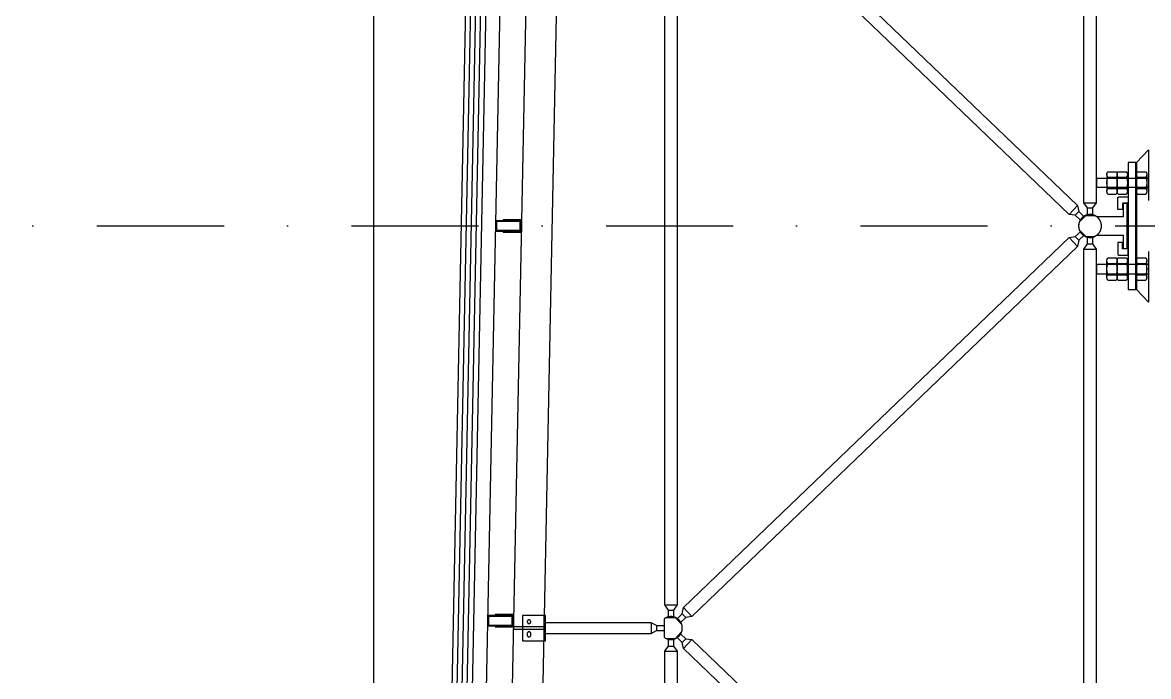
# Model space of a CAD drawing. Header units: centimetres. Extents: x 26569 to 160723, y -3143 to 14565.
# Drawn here: x 45712.4 to 45934, y 2224.2 to 2353 of the extents above; entities that cross this region are included whole.
import ezdxf

# ---------------------------------------------------------------- set-up
doc = ezdxf.new("R2010")
doc.units = ezdxf.units.CM
doc.header["$LTSCALE"] = 100
doc.linetypes.add('DASHDOT2', pattern=[0.5, 0.25, -0.125, 0, -0.125])
doc.linetypes.add('HIDDEN', pattern=[9.525, 6.35, -3.175])
for name, color, linetype in [('A-ANNO-GRID', 155, 'DASHDOT2'), ('A-ELEV-01', 255, 'Continuous'), ('A-ELEV-02', 253, 'Continuous'), ('A-WALL-INSL', 249, 'Continuous'), ('A-WALL-SNWPNL', 200, 'Continuous'), ('S-STEL', 3, 'Continuous')]:
    doc.layers.add(name, color=color, linetype=linetype)
doc.linetypes.add('BATTING', pattern='A,0.00254,-2.54,[134,ltypeshp.shx,S=2.54,R=0,X=-2.54,Y=0],-5.08,[134,ltypeshp.shx,S=2.54,R=180,X=2.54,Y=0],-2.54', length=10.16254)

# ---------------------------------------------------------------- blocks, each defined once
blk = doc.blocks.new('A$Ce815a60b')
at = {"color": 0, "linetype": 'ByBlock', "lineweight": -2}
for points in [[(86, 123), (85.1, 124.3), (84.2, 125.6), (83.4, 126.9), (82.6, 128.3), (81.9, 129.7), (81.2, 131.1), (80.5, 132.5), (80, 134), (79.4, 135.4), (78.9, 136.9), (78.5, 138.4), (78.1, 140), (77.8, 141.5), (77.5, 143), (77.3, 144.6), (77.2, 146.2), (77.1, 147.7), (77, 149.3), (77, 150.9), (77.1, 152.4), (77.2, 154), (77.3, 155.6), (77.6, 157.1), (77.8, 158.6), (78.2, 160.2), (78.5, 161.7), (79, 163.2), (79.5, 164.7), (80, 166.2), (80.6, 167.6), (81.2, 169.1), (81.9, 170.5), (82.7, 171.9), (83.5, 173.2), (84.3, 174.5), (85.2, 175.8), (86.1, 177.1), (87.1, 178.4), (88.1, 179.6), (89.1, 180.7), (90.2, 181.8), (91.3, 182.9), (92.5, 184), (93.7, 185), (94.9, 186), (96.2, 186.9), (97.5, 187.8), (98.8, 188.6), (100.2, 189.4), (101.6, 190.1), (103, 190.8), (104.4, 191.4), (105.9, 192), (107.4, 192.6), (108.9, 193), (110.4, 193.5), (111.9, 193.8), (113.4, 194.2), (115, 194.4), (116.5, 194.7), (118.1, 194.8), (119.6, 194.9), (121.2, 195), (122.8, 195), (124.4, 194.9), (125.9, 194.8), (127.5, 194.7), (129, 194.4), (130.6, 194.2), (132.1, 193.8), (133.6, 193.5), (135.1, 193), (136.6, 192.6), (138.1, 192), (139.6, 191.4), (141, 190.8), (142.4, 190.1), (143.8, 189.4), (145.2, 188.6), (146.5, 187.8), (147.8, 186.9), (149.1, 186), (150.3, 185), (151.5, 184), (152.7, 182.9), (153.8, 181.8), (154.9, 180.7), (155.9, 179.6), (156.9, 178.4), (157.9, 177.1), (158.8, 175.8), (159.7, 174.5), (160.5, 173.2), (161.3, 171.9), (162.1, 170.5), (162.8, 169.1), (163.4, 167.6), (164, 166.2), (164.5, 164.7), (165, 163.2), (165.5, 161.7), (165.8, 160.2), (166.2, 158.6), (166.4, 157.1), (166.7, 155.6), (166.8, 154), (166.9, 152.4), (167, 150.9), (167, 149.3), (166.9, 147.7), (166.8, 146.2), (166.7, 144.6), (166.5, 143), (166.2, 141.5), (165.9, 140), (165.5, 138.4), (165.1, 136.9), (164.6, 135.4), (164, 134), (163.5, 132.5), (162.8, 131.1), (162.1, 129.7), (161.4, 128.3), (160.6, 126.9), (159.8, 125.6), (158.9, 124.3), (158, 123)], [(86, 20), (86, 123)], [(158, 123), (158, 20)], [(10, 0), (7, 3)], [(33, 4), (33, 20)], [(33, 20), (86, 20)], [(211, 4), (33, 4)], [(209, 2), (35, 2)], [(35, 0), (35, 2)], [(35, 0), (209, 0)], [(35.5, 2), (35.5, 4)], [(158, 20), (211, 20)], [(208.5, 2), (208.5, 4)], [(209, 0), (209, 2)], [(211, 20), (211, 4)], [(234, 0), (237, 3)]]:
    blk.add_lwpolyline(points, dxfattribs=at)
for points in [[(57, 40), (10, 40), (7, 37), (7, 3), (10, 0), (32, 0), (32, 22), (57, 22)], [(187, 40), (234, 40), (237, 37), (237, 3), (234, 0), (212, 0), (212, 22), (187, 22)]]:
    blk.add_lwpolyline(points, close=True, dxfattribs=at)
blk = doc.blocks.new('A$Ce0699bfc')
at = {"color": 0, "linetype": 'ByBlock', "lineweight": -2}
for points in [[(348, 1036.2), (312, 1036.2)], [(312, 1036.2), (312, 831.2)], [(312, 1036.2), (348, 1036.2)], [(348, 831.2), (348, 1036.2)], [(652, 831.2), (652, 1036.2)], [(652, 1036.2), (688, 1036.2)], [(688, 1036.2), (652, 1036.2)], [(688, 1036.2), (688, 831.2)]]:
    blk.add_lwpolyline(points, dxfattribs=at)
at = {"color": 0, "linetype": 'Continuous', "lineweight": -2}
for points in [[(308.1, 991.1), (307.7, 991.4), (307.2, 991.8), (306.7, 992.1), (306.2, 992.4), (305.6, 992.7), (305.1, 993), (304.6, 993.3), (304, 993.5), (303.5, 993.7), (302.9, 993.9), (302.3, 994.1), (301.8, 994.3), (301.2, 994.4), (300.6, 994.5), (300, 994.6), (299.4, 994.7), (298.8, 994.8), (298.2, 994.8), (297.6, 994.9), (297, 994.9), (296.4, 994.8), (295.8, 994.8), (295.2, 994.7), (294.6, 994.6), (294, 994.5), (293.4, 994.4), (292.9, 994.3), (292.3, 994.1), (291.7, 993.9), (291.2, 993.7), (290.6, 993.5), (290, 993.3), (289.5, 993), (289, 992.7), (288.5, 992.4), (287.9, 992.1), (287.4, 991.8), (287, 991.4), (286.5, 991.1)], [(286.5, 991.1), (286.5, 958.3)], [(297.3, 994.9), (363.3, 994.9)], [(352.3, 990.9), (350.3, 991.6), (348.2, 992.3), (346.2, 992.8), (344.1, 993.3), (342, 993.8), (339.8, 994.1), (337.7, 994.4), (335.6, 994.6), (333.4, 994.8), (331.3, 994.8), (329.1, 994.8), (327, 994.8), (324.9, 994.6), (322.7, 994.4), (320.6, 994.1), (318.5, 993.8), (316.4, 993.3), (314.3, 992.8), (312.2, 992.3), (310.2, 991.6), (308.1, 990.9)], [(308.1, 990.8), (308.1, 958.5)], [(374.4, 991), (373.9, 991.4), (373.4, 991.7), (372.9, 992.1), (372.4, 992.4), (371.8, 992.7), (371.3, 993), (370.7, 993.2), (370.2, 993.5), (369.6, 993.7), (369, 993.9), (368.5, 994.1), (367.9, 994.3), (367.3, 994.4), (366.7, 994.5), (366.1, 994.6), (365.5, 994.7), (364.9, 994.8), (364.3, 994.8), (363.6, 994.9), (363, 994.9), (362.4, 994.8), (361.8, 994.8), (361.2, 994.7), (360.6, 994.6), (360, 994.5), (359.4, 994.4), (358.8, 994.3), (358.2, 994.1), (357.6, 993.9), (357.1, 993.7), (356.5, 993.5), (355.9, 993.2), (355.4, 993), (354.8, 992.7), (354.3, 992.4), (353.8, 992.1), (353.3, 991.7), (352.8, 991.4), (352.3, 991)], [(352.3, 990.9), (352.3, 958.5)], [(374.4, 991), (374.4, 958.4)], [(647.7, 991), (647.2, 991.4), (646.7, 991.7), (646.2, 992.1), (645.7, 992.4), (645.2, 992.7), (644.6, 993), (644.1, 993.2), (643.5, 993.5), (642.9, 993.7), (642.4, 993.9), (641.8, 994.1), (641.2, 994.3), (640.6, 994.4), (640, 994.5), (639.4, 994.6), (638.8, 994.7), (638.2, 994.8), (637.6, 994.8), (637, 994.9), (636.4, 994.9), (635.7, 994.8), (635.1, 994.8), (634.5, 994.7), (633.9, 994.6), (633.3, 994.5), (632.7, 994.4), (632.1, 994.3), (631.5, 994.1), (631, 993.9), (630.4, 993.7), (629.8, 993.5), (629.3, 993.2), (628.7, 993), (628.2, 992.7), (627.6, 992.4), (627.1, 992.1), (626.6, 991.7), (626.1, 991.4), (625.6, 991)], [(625.6, 991), (625.6, 958.4)], [(702.7, 994.9), (636.7, 994.9)], [(691.9, 990.9), (689.8, 991.6), (687.8, 992.3), (685.7, 992.8), (683.6, 993.3), (681.5, 993.8), (679.4, 994.1), (677.3, 994.4), (675.1, 994.6), (673, 994.8), (670.9, 994.8), (668.7, 994.8), (666.6, 994.8), (664.4, 994.6), (662.3, 994.4), (660.2, 994.1), (658, 993.8), (655.9, 993.3), (653.8, 992.8), (651.8, 992.3), (649.7, 991.6), (647.7, 990.9)], [(647.7, 990.9), (647.7, 958.5)], [(713.5, 991.1), (713, 991.4), (712.6, 991.8), (712.1, 992.1), (711.5, 992.4), (711, 992.7), (710.5, 993), (710, 993.3), (709.4, 993.5), (708.8, 993.7), (708.3, 993.9), (707.7, 994.1), (707.1, 994.3), (706.6, 994.4), (706, 994.5), (705.4, 994.6), (704.8, 994.7), (704.2, 994.8), (703.6, 994.8), (703, 994.9), (702.4, 994.9), (701.8, 994.8), (701.2, 994.8), (700.6, 994.7), (700, 994.6), (699.4, 994.5), (698.8, 994.4), (698.2, 994.3), (697.7, 994.1), (697.1, 993.9), (696.5, 993.7), (696, 993.5), (695.4, 993.3), (694.9, 993), (694.4, 992.7), (693.8, 992.4), (693.3, 992.1), (692.8, 991.8), (692.3, 991.4), (691.9, 991.1)], [(691.9, 990.8), (691.9, 958.5)], [(713.5, 991.1), (713.5, 958.3)], [(286.5, 958.3), (287, 958), (287.4, 957.6), (287.9, 957.3), (288.5, 957), (289, 956.7), (289.5, 956.4), (290, 956.1), (290.6, 955.9), (291.2, 955.7), (291.7, 955.5), (292.3, 955.3), (292.9, 955.1), (293.4, 955), (294, 954.8), (294.6, 954.7), (295.2, 954.7), (295.8, 954.6), (296.4, 954.6), (297, 954.5), (297.6, 954.5), (298.2, 954.6), (298.8, 954.6), (299.4, 954.7), (300, 954.7), (300.6, 954.8), (301.2, 955), (301.8, 955.1), (302.3, 955.3), (302.9, 955.5), (303.5, 955.7), (304, 955.9), (304.6, 956.1), (305.1, 956.4), (305.6, 956.7), (306.2, 957), (306.7, 957.3), (307.2, 957.6), (307.7, 958), (308.1, 958.3)], [(308.1, 950.8), (307.7, 951.1), (307.2, 951.5), (306.7, 951.8), (306.2, 952.1), (305.6, 952.4), (305.1, 952.7), (304.6, 952.9), (304, 953.2), (303.5, 953.4), (302.9, 953.6), (302.3, 953.8), (301.8, 954), (301.2, 954.1), (300.6, 954.2), (300, 954.3), (299.4, 954.4), (298.8, 954.5), (298.2, 954.5), (297.6, 954.5), (297, 954.5), (296.4, 954.5), (295.8, 954.5), (295.2, 954.4), (294.6, 954.3), (294, 954.2), (293.4, 954.1), (292.9, 954), (292.3, 953.8), (291.7, 953.6), (291.2, 953.4), (290.6, 953.2), (290, 952.9), (289.5, 952.7), (289, 952.4), (288.5, 952.1), (287.9, 951.8), (287.4, 951.5), (287, 951.1), (286.5, 950.8)], [(286.5, 950.7), (286.5, 918)], [(297.3, 954.5), (363.3, 954.5)], [(297.3, 954.5), (352.3, 954.5)], [(308.1, 958.5), (310.2, 957.8), (312.2, 957.1), (314.3, 956.6), (316.4, 956.1), (318.5, 955.6), (320.6, 955.3), (322.7, 955), (324.9, 954.8), (327, 954.6), (329.1, 954.5), (331.3, 954.5), (333.4, 954.6), (335.6, 954.8), (337.7, 955), (339.8, 955.3), (342, 955.6), (344.1, 956.1), (346.2, 956.6), (348.2, 957.1), (350.3, 957.8), (352.3, 958.5)], [(352.3, 950.6), (350.3, 951.3), (348.2, 951.9), (346.2, 952.5), (344.1, 953), (342, 953.4), (339.8, 953.8), (337.7, 954.1), (335.6, 954.3), (333.4, 954.5), (331.3, 954.5), (329.1, 954.5), (327, 954.5), (324.9, 954.3), (322.7, 954.1), (320.6, 953.8), (318.5, 953.4), (316.4, 953), (314.3, 952.5), (312.2, 951.9), (310.2, 951.3), (308.1, 950.6)], [(308.1, 950.4), (308.1, 918.2)], [(352.3, 958.4), (352.8, 958), (353.3, 957.7), (353.8, 957.3), (354.3, 957), (354.8, 956.7), (355.4, 956.4), (355.9, 956.1), (356.5, 955.9), (357.1, 955.7), (357.6, 955.5), (358.2, 955.3), (358.8, 955.1), (359.4, 955), (360, 954.9), (360.6, 954.7), (361.2, 954.7), (361.8, 954.6), (362.4, 954.6), (363, 954.5), (363.6, 954.5), (364.3, 954.6), (364.9, 954.6), (365.5, 954.7), (366.1, 954.7), (366.7, 954.9), (367.3, 955), (367.9, 955.1), (368.5, 955.3), (369, 955.5), (369.6, 955.7), (370.2, 955.9), (370.7, 956.1), (371.3, 956.4), (371.8, 956.7), (372.4, 957), (372.9, 957.3), (373.4, 957.7), (373.9, 958), (374.4, 958.4)], [(374.4, 950.7), (373.9, 951.1), (373.4, 951.4), (372.9, 951.8), (372.4, 952.1), (371.8, 952.4), (371.3, 952.7), (370.7, 952.9), (370.2, 953.2), (369.6, 953.4), (369, 953.6), (368.5, 953.8), (367.9, 953.9), (367.3, 954.1), (366.7, 954.2), (366.1, 954.3), (365.5, 954.4), (364.9, 954.5), (364.3, 954.5), (363.6, 954.5), (363, 954.5), (362.4, 954.5), (361.8, 954.5), (361.2, 954.4), (360.6, 954.3), (360, 954.2), (359.4, 954.1), (358.8, 953.9), (358.2, 953.8), (357.6, 953.6), (357.1, 953.4), (356.5, 953.2), (355.9, 952.9), (355.4, 952.7), (354.8, 952.4), (354.3, 952.1), (353.8, 951.8), (353.3, 951.4), (352.8, 951.1), (352.3, 950.7)], [(352.3, 954.5), (363.3, 954.5)], [(352.3, 950.6), (352.3, 918.2)], [(374.4, 950.7), (374.4, 918.1)], [(625.6, 958.4), (626.1, 958), (626.6, 957.7), (627.1, 957.3), (627.6, 957), (628.2, 956.7), (628.7, 956.4), (629.3, 956.1), (629.8, 955.9), (630.4, 955.7), (631, 955.5), (631.5, 955.3), (632.1, 955.1), (632.7, 955), (633.3, 954.9), (633.9, 954.7), (634.5, 954.7), (635.1, 954.6), (635.7, 954.6), (636.4, 954.5), (637, 954.5), (637.6, 954.6), (638.2, 954.6), (638.8, 954.7), (639.4, 954.7), (640, 954.9), (640.6, 955), (641.2, 955.1), (641.8, 955.3), (642.4, 955.5), (642.9, 955.7), (643.5, 955.9), (644.1, 956.1), (644.6, 956.4), (645.2, 956.7), (645.7, 957), (646.2, 957.3), (646.7, 957.7), (647.2, 958), (647.7, 958.4)], [(647.7, 950.7), (647.2, 951.1), (646.7, 951.4), (646.2, 951.8), (645.7, 952.1), (645.2, 952.4), (644.6, 952.7), (644.1, 952.9), (643.5, 953.2), (642.9, 953.4), (642.4, 953.6), (641.8, 953.8), (641.2, 953.9), (640.6, 954.1), (640, 954.2), (639.4, 954.3), (638.8, 954.4), (638.2, 954.5), (637.6, 954.5), (637, 954.5), (636.4, 954.5), (635.7, 954.5), (635.1, 954.5), (634.5, 954.4), (633.9, 954.3), (633.3, 954.2), (632.7, 954.1), (632.1, 953.9), (631.5, 953.8), (631, 953.6), (630.4, 953.4), (629.8, 953.2), (629.3, 952.9), (628.7, 952.7), (628.2, 952.4), (627.6, 952.1), (627.1, 951.8), (626.6, 951.4), (626.1, 951.1), (625.6, 950.7)], [(625.6, 950.7), (625.6, 918.1)], [(702.7, 954.5), (636.7, 954.5)], [(647.7, 954.5), (636.7, 954.5)], [(647.7, 958.5), (649.7, 957.8), (651.8, 957.1), (653.8, 956.6), (655.9, 956.1), (658, 955.6), (660.2, 955.3), (662.3, 955), (664.4, 954.8), (666.6, 954.6), (668.7, 954.5), (670.9, 954.5), (673, 954.6), (675.1, 954.8), (677.3, 955), (679.4, 955.3), (681.5, 955.6), (683.6, 956.1), (685.7, 956.6), (687.8, 957.1), (689.8, 957.8), (691.9, 958.5)], [(691.9, 950.6), (689.8, 951.3), (687.8, 951.9), (685.7, 952.5), (683.6, 953), (681.5, 953.4), (679.4, 953.8), (677.3, 954.1), (675.1, 954.3), (673, 954.5), (670.9, 954.5), (668.7, 954.5), (666.6, 954.5), (664.4, 954.3), (662.3, 954.1), (660.2, 953.8), (658, 953.4), (655.9, 953), (653.8, 952.5), (651.8, 951.9), (649.7, 951.3), (647.7, 950.6)], [(702.7, 954.5), (647.7, 954.5)], [(647.7, 950.6), (647.7, 918.2)], [(691.9, 958.3), (692.3, 958), (692.8, 957.6), (693.3, 957.3), (693.8, 957), (694.4, 956.7), (694.9, 956.4), (695.4, 956.1), (696, 955.9), (696.5, 955.7), (697.1, 955.5), (697.7, 955.3), (698.2, 955.1), (698.8, 955), (699.4, 954.8), (700, 954.7), (700.6, 954.7), (701.2, 954.6), (701.8, 954.6), (702.4, 954.5), (703, 954.5), (703.6, 954.6), (704.2, 954.6), (704.8, 954.7), (705.4, 954.7), (706, 954.8), (706.6, 955), (707.1, 955.1), (707.7, 955.3), (708.3, 955.5), (708.8, 955.7), (709.4, 955.9), (710, 956.1), (710.5, 956.4), (711, 956.7), (711.5, 957), (712.1, 957.3), (712.6, 957.6), (713, 958), (713.5, 958.3)], [(713.5, 950.8), (713, 951.1), (712.6, 951.5), (712.1, 951.8), (711.5, 952.1), (711, 952.4), (710.5, 952.7), (710, 952.9), (709.4, 953.2), (708.8, 953.4), (708.3, 953.6), (707.7, 953.8), (707.1, 954), (706.6, 954.1), (706, 954.2), (705.4, 954.3), (704.8, 954.4), (704.2, 954.5), (703.6, 954.5), (703, 954.5), (702.4, 954.5), (701.8, 954.5), (701.2, 954.5), (700.6, 954.4), (700, 954.3), (699.4, 954.2), (698.8, 954.1), (698.2, 954), (697.7, 953.8), (697.1, 953.6), (696.5, 953.4), (696, 953.2), (695.4, 952.9), (694.9, 952.7), (694.4, 952.4), (693.8, 952.1), (693.3, 951.8), (692.8, 951.5), (692.3, 951.1), (691.9, 950.8)], [(691.9, 950.4), (691.9, 918.2)], [(713.5, 950.7), (713.5, 918)], [(286.5, 918), (287, 917.6), (287.4, 917.3), (287.9, 917), (288.5, 916.6), (289, 916.3), (289.5, 916.1), (290, 915.8), (290.6, 915.6), (291.2, 915.3), (291.7, 915.1), (292.3, 915), (292.9, 914.8), (293.4, 914.6), (294, 914.5), (294.6, 914.4), (295.2, 914.3), (295.8, 914.3), (296.4, 914.2), (297, 914.2), (297.6, 914.2), (298.2, 914.2), (298.8, 914.3), (299.4, 914.3), (300, 914.4), (300.6, 914.5), (301.2, 914.6), (301.8, 914.8), (302.3, 915), (302.9, 915.1), (303.5, 915.3), (304, 915.6), (304.6, 915.8), (305.1, 916.1), (305.6, 916.3), (306.2, 916.6), (306.7, 917), (307.2, 917.3), (307.7, 917.6), (308.1, 918)], [(297.3, 914.2), (352.3, 914.2)], [(308.1, 918.2), (310.2, 917.5), (312.2, 916.8), (314.3, 916.2), (316.4, 915.7), (318.5, 915.3), (320.6, 914.9), (322.7, 914.7), (324.9, 914.4), (327, 914.3), (329.1, 914.2), (331.3, 914.2), (333.4, 914.3), (335.6, 914.4), (337.7, 914.7), (339.8, 914.9), (342, 915.3), (344.1, 915.7), (346.2, 916.2), (348.2, 916.8), (350.3, 917.5), (352.3, 918.2)], [(352.3, 918.1), (352.8, 917.7), (353.3, 917.3), (353.8, 917), (354.3, 916.7), (354.8, 916.4), (355.4, 916.1), (355.9, 915.8), (356.5, 915.6), (357.1, 915.4), (357.6, 915.2), (358.2, 915), (358.8, 914.8), (359.4, 914.7), (360, 914.5), (360.6, 914.4), (361.2, 914.3), (361.8, 914.3), (362.4, 914.2), (363, 914.2), (363.6, 914.2), (364.3, 914.2), (364.9, 914.3), (365.5, 914.3), (366.1, 914.4), (366.7, 914.5), (367.3, 914.7), (367.9, 914.8), (368.5, 915), (369, 915.2), (369.6, 915.4), (370.2, 915.6), (370.7, 915.8), (371.3, 916.1), (371.8, 916.4), (372.4, 916.7), (372.9, 917), (373.4, 917.3), (373.9, 917.7), (374.4, 918.1)], [(352.3, 914.2), (363.3, 914.2)], [(625.6, 918.1), (626.1, 917.7), (626.6, 917.3), (627.1, 917), (627.6, 916.7), (628.2, 916.4), (628.7, 916.1), (629.3, 915.8), (629.8, 915.6), (630.4, 915.4), (631, 915.2), (631.5, 915), (632.1, 914.8), (632.7, 914.7), (633.3, 914.5), (633.9, 914.4), (634.5, 914.3), (635.1, 914.3), (635.7, 914.2), (636.4, 914.2), (637, 914.2), (637.6, 914.2), (638.2, 914.3), (638.8, 914.3), (639.4, 914.4), (640, 914.5), (640.6, 914.7), (641.2, 914.8), (641.8, 915), (642.4, 915.2), (642.9, 915.4), (643.5, 915.6), (644.1, 915.8), (644.6, 916.1), (645.2, 916.4), (645.7, 916.7), (646.2, 917), (646.7, 917.3), (647.2, 917.7), (647.7, 918.1)], [(647.7, 914.2), (636.7, 914.2)], [(647.7, 918.2), (649.7, 917.5), (651.8, 916.8), (653.8, 916.2), (655.9, 915.7), (658, 915.3), (660.2, 914.9), (662.3, 914.7), (664.4, 914.4), (666.6, 914.3), (668.7, 914.2), (670.9, 914.2), (673, 914.3), (675.1, 914.4), (677.3, 914.7), (679.4, 914.9), (681.5, 915.3), (683.6, 915.7), (685.7, 916.2), (687.8, 916.8), (689.8, 917.5), (691.9, 918.2)], [(702.7, 914.2), (647.7, 914.2)], [(691.9, 918), (692.3, 917.6), (692.8, 917.3), (693.3, 917), (693.8, 916.6), (694.4, 916.3), (694.9, 916.1), (695.4, 915.8), (696, 915.6), (696.5, 915.3), (697.1, 915.1), (697.7, 915), (698.2, 914.8), (698.8, 914.6), (699.4, 914.5), (700, 914.4), (700.6, 914.3), (701.2, 914.3), (701.8, 914.2), (702.4, 914.2), (703, 914.2), (703.6, 914.2), (704.2, 914.3), (704.8, 914.3), (705.4, 914.4), (706, 914.5), (706.6, 914.6), (707.1, 914.8), (707.7, 915), (708.3, 915.1), (708.8, 915.3), (709.4, 915.6), (710, 915.8), (710.5, 916.1), (711, 916.3), (711.5, 916.6), (712.1, 917), (712.6, 917.3), (713, 917.6), (713.5, 918)], [(250, 878.2), (200, 831.2), (400, 831.2)], [(308.1, 874.4), (307.7, 874.8), (307.2, 875.1), (306.7, 875.5), (306.2, 875.8), (305.6, 876.1), (305.1, 876.4), (304.6, 876.6), (304, 876.9), (303.5, 877.1), (302.9, 877.3), (302.3, 877.5), (301.8, 877.6), (301.2, 877.8), (300.6, 877.9), (300, 878), (299.4, 878.1), (298.8, 878.1), (298.2, 878.2), (297.6, 878.2), (297, 878.2), (296.4, 878.2), (295.8, 878.1), (295.2, 878.1), (294.6, 878), (294, 877.9), (293.4, 877.8), (292.9, 877.6), (292.3, 877.5), (291.7, 877.3), (291.2, 877.1), (290.6, 876.9), (290, 876.6), (289.5, 876.4), (289, 876.1), (288.5, 875.8), (287.9, 875.5), (287.4, 875.1), (287, 874.8), (286.5, 874.4)], [(286.5, 874.4), (286.5, 841.7)], [(297.3, 878.2), (363.3, 878.2)], [(352.3, 874.3), (350.3, 875), (348.2, 875.6), (346.2, 876.2), (344.1, 876.7), (342, 877.1), (339.8, 877.5), (337.7, 877.8), (335.6, 878), (333.4, 878.1), (331.3, 878.2), (329.1, 878.2), (327, 878.1), (324.9, 878), (322.7, 877.8), (320.6, 877.5), (318.5, 877.1), (316.4, 876.7), (314.3, 876.2), (312.2, 875.6), (310.2, 875), (308.1, 874.3)], [(308.1, 874.1), (308.1, 841.8)], [(374.4, 874.4), (373.9, 874.7), (373.4, 875.1), (372.9, 875.4), (372.4, 875.8), (371.8, 876.1), (371.3, 876.3), (370.7, 876.6), (370.2, 876.8), (369.6, 877.1), (369, 877.3), (368.5, 877.5), (367.9, 877.6), (367.3, 877.8), (366.7, 877.9), (366.1, 878), (365.5, 878.1), (364.9, 878.1), (364.3, 878.2), (363.6, 878.2), (363, 878.2), (362.4, 878.2), (361.8, 878.1), (361.2, 878.1), (360.6, 878), (360, 877.9), (359.4, 877.8), (358.8, 877.6), (358.2, 877.5), (357.6, 877.3), (357.1, 877.1), (356.5, 876.8), (355.9, 876.6), (355.4, 876.3), (354.8, 876.1), (354.3, 875.8), (353.8, 875.4), (353.3, 875.1), (352.8, 874.7), (352.3, 874.4)], [(352.3, 874.3), (352.3, 841.8)], [(374.4, 874.4), (374.4, 841.7)], [(600, 831.2), (800, 831.2), (750, 878.2)], [(647.7, 874.4), (647.2, 874.7), (646.7, 875.1), (646.2, 875.4), (645.7, 875.8), (645.2, 876.1), (644.6, 876.3), (644.1, 876.6), (643.5, 876.8), (642.9, 877.1), (642.4, 877.3), (641.8, 877.5), (641.2, 877.6), (640.6, 877.8), (640, 877.9), (639.4, 878), (638.8, 878.1), (638.2, 878.1), (637.6, 878.2), (637, 878.2), (636.4, 878.2), (635.7, 878.2), (635.1, 878.1), (634.5, 878.1), (633.9, 878), (633.3, 877.9), (632.7, 877.8), (632.1, 877.6), (631.5, 877.5), (631, 877.3), (630.4, 877.1), (629.8, 876.8), (629.3, 876.6), (628.7, 876.3), (628.2, 876.1), (627.6, 875.8), (627.1, 875.4), (626.6, 875.1), (626.1, 874.7), (625.6, 874.4)], [(625.6, 874.4), (625.6, 841.7)], [(702.7, 878.2), (636.7, 878.2)], [(691.9, 874.3), (689.8, 875), (687.8, 875.6), (685.7, 876.2), (683.6, 876.7), (681.5, 877.1), (679.4, 877.5), (677.3, 877.8), (675.1, 878), (673, 878.1), (670.9, 878.2), (668.7, 878.2), (666.6, 878.1), (664.4, 878), (662.3, 877.8), (660.2, 877.5), (658, 877.1), (655.9, 876.7), (653.8, 876.2), (651.8, 875.6), (649.7, 875), (647.7, 874.3)], [(647.7, 874.3), (647.7, 841.8)], [(713.5, 874.4), (713, 874.8), (712.6, 875.1), (712.1, 875.5), (711.5, 875.8), (711, 876.1), (710.5, 876.4), (710, 876.6), (709.4, 876.9), (708.8, 877.1), (708.3, 877.3), (707.7, 877.5), (707.1, 877.6), (706.6, 877.8), (706, 877.9), (705.4, 878), (704.8, 878.1), (704.2, 878.1), (703.6, 878.2), (703, 878.2), (702.4, 878.2), (701.8, 878.2), (701.2, 878.1), (700.6, 878.1), (700, 878), (699.4, 877.9), (698.8, 877.8), (698.2, 877.6), (697.7, 877.5), (697.1, 877.3), (696.5, 877.1), (696, 876.9), (695.4, 876.6), (694.9, 876.4), (694.4, 876.1), (693.8, 875.8), (693.3, 875.5), (692.8, 875.1), (692.3, 874.8), (691.9, 874.4)], [(691.9, 874.1), (691.9, 841.8)], [(713.5, 874.4), (713.5, 841.7)], [(286.5, 841.7), (287, 841.3), (287.4, 841), (287.9, 840.6), (288.5, 840.3), (289, 840), (289.5, 839.7), (290, 839.5), (290.6, 839.2), (291.2, 839), (291.7, 838.8), (292.3, 838.6), (292.9, 838.5), (293.4, 838.3), (294, 838.2), (294.6, 838.1), (295.2, 838), (295.8, 838), (296.4, 837.9), (297, 837.9), (297.6, 837.9), (298.2, 837.9), (298.8, 838), (299.4, 838), (300, 838.1), (300.6, 838.2), (301.2, 838.3), (301.8, 838.5), (302.3, 838.6), (302.9, 838.8), (303.5, 839), (304, 839.2), (304.6, 839.5), (305.1, 839.7), (305.6, 840), (306.2, 840.3), (306.7, 840.6), (307.2, 841), (307.7, 841.3), (308.1, 841.7)], [(297.3, 837.9), (352.3, 837.9)], [(308.1, 841.8), (310.2, 841.1), (312.2, 840.5), (314.3, 839.9), (316.4, 839.4), (318.5, 839), (320.6, 838.6), (322.7, 838.3), (324.9, 838.1), (327, 838), (329.1, 837.9), (331.3, 837.9), (333.4, 838), (335.6, 838.1), (337.7, 838.3), (339.8, 838.6), (342, 839), (344.1, 839.4), (346.2, 839.9), (348.2, 840.5), (350.3, 841.1), (352.3, 841.8)], [(352.3, 841.7), (352.8, 841.4), (353.3, 841), (353.8, 840.7), (354.3, 840.4), (354.8, 840.1), (355.4, 839.8), (355.9, 839.5), (356.5, 839.3), (357.1, 839), (357.6, 838.8), (358.2, 838.6), (358.8, 838.5), (359.4, 838.3), (360, 838.2), (360.6, 838.1), (361.2, 838), (361.8, 838), (362.4, 837.9), (363, 837.9), (363.6, 837.9), (364.3, 837.9), (364.9, 838), (365.5, 838), (366.1, 838.1), (366.7, 838.2), (367.3, 838.3), (367.9, 838.5), (368.5, 838.6), (369, 838.8), (369.6, 839), (370.2, 839.3), (370.7, 839.5), (371.3, 839.8), (371.8, 840.1), (372.4, 840.4), (372.9, 840.7), (373.4, 841), (373.9, 841.4), (374.4, 841.7)], [(352.3, 837.9), (363.3, 837.9)], [(625.6, 841.7), (626.1, 841.4), (626.6, 841), (627.1, 840.7), (627.6, 840.4), (628.2, 840.1), (628.7, 839.8), (629.3, 839.5), (629.8, 839.3), (630.4, 839), (631, 838.8), (631.5, 838.6), (632.1, 838.5), (632.7, 838.3), (633.3, 838.2), (633.9, 838.1), (634.5, 838), (635.1, 838), (635.7, 837.9), (636.4, 837.9), (637, 837.9), (637.6, 837.9), (638.2, 838), (638.8, 838), (639.4, 838.1), (640, 838.2), (640.6, 838.3), (641.2, 838.5), (641.8, 838.6), (642.4, 838.8), (642.9, 839), (643.5, 839.3), (644.1, 839.5), (644.6, 839.8), (645.2, 840.1), (645.7, 840.4), (646.2, 840.7), (646.7, 841), (647.2, 841.4), (647.7, 841.7)], [(647.7, 837.9), (636.7, 837.9)], [(647.7, 841.8), (649.7, 841.1), (651.8, 840.5), (653.8, 839.9), (655.9, 839.4), (658, 839), (660.2, 838.6), (662.3, 838.3), (664.4, 838.1), (666.6, 838), (668.7, 837.9), (670.9, 837.9), (673, 838), (675.1, 838.1), (677.3, 838.3), (679.4, 838.6), (681.5, 839), (683.6, 839.4), (685.7, 839.9), (687.8, 840.5), (689.8, 841.1), (691.9, 841.8)], [(702.7, 837.9), (647.7, 837.9)], [(691.9, 841.7), (692.3, 841.3), (692.8, 841), (693.3, 840.6), (693.8, 840.3), (694.4, 840), (694.9, 839.7), (695.4, 839.5), (696, 839.2), (696.5, 839), (697.1, 838.8), (697.7, 838.6), (698.2, 838.5), (698.8, 838.3), (699.4, 838.2), (700, 838.1), (700.6, 838), (701.2, 838), (701.8, 837.9), (702.4, 837.9), (703, 837.9), (703.6, 837.9), (704.2, 838), (704.8, 838), (705.4, 838.1), (706, 838.2), (706.6, 838.3), (707.1, 838.5), (707.7, 838.6), (708.3, 838.8), (708.8, 839), (709.4, 839.2), (710, 839.5), (710.5, 839.7), (711, 840), (711.5, 840.3), (712.1, 840.6), (712.6, 841), (713, 841.3), (713.5, 841.7)]]:
    blk.add_lwpolyline(points, dxfattribs=at)
for points in [[(250, 911.2), (750, 911.2), (750, 881.2), (250, 881.2)], [(297.3, 914.2), (363.3, 914.2), (363.3, 911.2), (297.3, 911.2)], [(702.7, 914.2), (636.7, 914.2), (636.7, 911.2), (702.7, 911.2)], [(250, 878.2), (750, 878.2), (750, 881.2), (250, 881.2)]]:
    blk.add_lwpolyline(points, close=True, dxfattribs=at)
blk.add_blockref('A$Ce815a60b', (378, 911.2))

msp = doc.modelspace()

# ---------------------------------------------------------------- linework, layer by layer
at = {"layer": 'A-ANNO-GRID'}
msp.add_line((45476.53, 2312.91), (46260.77, 2312.91), dxfattribs=at)
at = {"layer": 'A-ELEV-01'}
for points in [[(45795.99, 1837.9), (45823.74, 3225.4)], [(45802.73, 1917.32), (45828.1, 3185.74)], [(45808.73, 1917.32), (45834.1, 3185.74)], [(45810.81, 2233.98), (45809.06, 2233.98)], [(45810.81, 2233.48), (45809.06, 2233.48)]]:
    msp.add_lwpolyline(points, dxfattribs=at)
at = {"layer": 'A-ELEV-01', "linetype": 'HIDDEN', "ltscale": 0.05}
for points in [[(45815.07, 2233.98), (45810.81, 2233.98)], [(45815.05, 2233.48), (45810.81, 2233.48)]]:
    msp.add_lwpolyline(points, dxfattribs=at)
at = {"layer": 'A-ELEV-02'}
msp.add_line((45781.49, 383.1), (45781.49, 3292.7), dxfattribs=at)
for points in [[(45921.99, 2314.95), (45921.99, 2316.45), (45921.28, 2317.45), (45921.28, 2466.68), (45921.99, 2467.68), (45921.99, 2469.18)], [(45922.99, 2469.18), (45922.99, 2467.68), (45923.7, 2466.68), (45923.7, 2317.45), (45922.99, 2316.45), (45922.99, 2314.95)], [(45839.49, 2235.78), (45839.49, 2237.28), (45838.78, 2238.28), (45838.78, 2387.52), (45839.49, 2388.52), (45839.49, 2390.02)], [(45840.49, 2390.02), (45840.49, 2388.52), (45841.2, 2387.52), (45841.2, 2238.28), (45840.49, 2237.28), (45840.49, 2235.78)], [(45841.82, 2391.01), (45842.9, 2389.97), (45844.11, 2389.79), (45920.05, 2316.92), (45920.28, 2315.72), (45921.36, 2314.68), (45920.67, 2313.96), (45919.58, 2315), (45918.37, 2315.18), (45842.44, 2388.04), (45842.21, 2389.25), (45841.13, 2390.29)], [(45918.37, 2315.18), (45920.05, 2316.92)], [(45921.28, 2317.45), (45923.7, 2317.45)], [(45921.99, 2316.45), (45922.99, 2316.45)], [(45807.64, 2313.95), (45807.64, 2314.1)], [(45808.34, 2313.95), (45808.34, 2314.1)], [(45919.58, 2315), (45920.28, 2315.72)], [(45920.37, 2313.65), (45921.66, 2314.99)], [(45921.56, 2314.95), (45923.42, 2314.95)], [(45807.64, 2311.7), (45807.64, 2311.85)], [(45808.34, 2311.7), (45808.34, 2311.85)], [(45920.37, 2312.15), (45921.66, 2310.81)], [(45918.37, 2310.62), (45920.05, 2308.88)], [(45919.58, 2310.8), (45920.28, 2310.08)], [(45921.99, 2156.62), (45921.99, 2158.12), (45921.28, 2159.12), (45921.28, 2308.35), (45921.99, 2309.35), (45921.99, 2310.85)], [(45921.56, 2310.85), (45923.42, 2310.85)], [(45921.99, 2309.35), (45922.99, 2309.35)], [(45922.99, 2310.85), (45922.99, 2309.35), (45923.7, 2308.35), (45923.7, 2159.12), (45922.99, 2158.12), (45922.99, 2156.62)], [(45921.28, 2308.35), (45923.7, 2308.35)], [(45806.06, 2236.23), (45806.06, 2236.38)], [(45806.76, 2236.23), (45806.76, 2236.38)], [(45838.78, 2238.28), (45841.2, 2238.28)], [(45839.49, 2237.28), (45840.49, 2237.28)], [(45842.21, 2236.55), (45842.9, 2235.83)], [(45842.44, 2237.75), (45844.11, 2236.01)], [(45806.06, 2233.98), (45806.06, 2234.13)], [(45806.76, 2233.98), (45806.76, 2234.13)], [(45836.14, 2234.79), (45815.31, 2234.79)], [(45837.14, 2234.23), (45836.14, 2234.79)], [(45836.14, 2234.79), (45836.14, 2232.67)], [(45837.14, 2234.23), (45838.64, 2234.23)], [(45837.14, 2234.23), (45837.14, 2233.23)], [(45838.64, 2231.93), (45838.7, 2231.89), (45838.76, 2231.85), (45838.83, 2231.81), (45838.89, 2231.77), (45838.96, 2231.73), (45839.03, 2231.7), (45839.1, 2231.67), (45839.17, 2231.64), (45839.25, 2231.61), (45839.28, 2231.6), (45839.32, 2231.58), (45839.36, 2231.57), (45839.4, 2231.56), (45839.44, 2231.55), (45839.48, 2231.54), (45839.51, 2231.53), (45839.55, 2231.53), (45839.59, 2231.52), (45839.63, 2231.51), (45839.67, 2231.51), (45839.71, 2231.5), (45839.75, 2231.5), (45839.79, 2231.49), (45839.83, 2231.49), (45839.87, 2231.49), (45839.91, 2231.48), (45839.95, 2231.48), (45839.99, 2231.48), (45840.03, 2231.48), (45840.07, 2231.48), (45840.11, 2231.49), (45840.15, 2231.49), (45840.19, 2231.49), (45840.23, 2231.5), (45840.27, 2231.5), (45840.31, 2231.5), (45840.34, 2231.51), (45840.42, 2231.52), (45840.5, 2231.54), (45840.57, 2231.56), (45840.65, 2231.58), (45840.72, 2231.6), (45840.79, 2231.63), (45840.86, 2231.66), (45840.93, 2231.69), (45841, 2231.72), (45841.06, 2231.75), (45841.13, 2231.79), (45841.19, 2231.83), (45841.26, 2231.87), (45841.32, 2231.92), (45841.38, 2231.96), (45841.44, 2232.01), (45841.5, 2232.06), (45841.56, 2232.12), (45841.59, 2232.15), (45841.61, 2232.17), (45841.64, 2232.2), (45841.67, 2232.23), (45841.69, 2232.26), (45841.72, 2232.29), (45841.74, 2232.32), (45841.77, 2232.35), (45841.79, 2232.39), (45841.82, 2232.42), (45841.84, 2232.45), (45841.86, 2232.48), (45841.88, 2232.52), (45841.91, 2232.55), (45841.93, 2232.58), (45841.95, 2232.62), (45841.97, 2232.65), (45841.99, 2232.69), (45842, 2232.72), (45842.02, 2232.76), (45842.04, 2232.8), (45842.05, 2232.83), (45842.07, 2232.87), (45842.08, 2232.91), (45842.1, 2232.94), (45842.11, 2232.98), (45842.13, 2233.02), (45842.14, 2233.05), (45842.16, 2233.13), (45842.18, 2233.21), (45842.2, 2233.28), (45842.21, 2233.36), (45842.22, 2233.43), (45842.23, 2233.51), (45842.24, 2233.58), (45842.24, 2233.66), (45842.24, 2233.73), (45842.24, 2233.81), (45842.24, 2233.88), (45842.23, 2233.96), (45842.22, 2234.03), (45842.21, 2234.11), (45842.2, 2234.18), (45842.18, 2234.26), (45842.16, 2234.34), (45842.14, 2234.41), (45842.13, 2234.45), (45842.11, 2234.49), (45842.1, 2234.52), (45842.08, 2234.56), (45842.07, 2234.6), (45842.05, 2234.63), (45842.04, 2234.67), (45842.02, 2234.71), (45842, 2234.74), (45841.99, 2234.78), (45841.97, 2234.81), (45841.95, 2234.85), (45841.93, 2234.88), (45841.91, 2234.92), (45841.88, 2234.95), (45841.86, 2234.98), (45841.84, 2235.02), (45841.82, 2235.05), (45841.79, 2235.08), (45841.77, 2235.11), (45841.74, 2235.14), (45841.72, 2235.17), (45841.69, 2235.2), (45841.67, 2235.23), (45841.64, 2235.26), (45841.61, 2235.29), (45841.59, 2235.32), (45841.56, 2235.35), (45841.5, 2235.4), (45841.44, 2235.45), (45841.38, 2235.5), (45841.32, 2235.55), (45841.26, 2235.59), (45841.19, 2235.63), (45841.13, 2235.67), (45841.06, 2235.71), (45841, 2235.75), (45840.93, 2235.78), (45840.86, 2235.81), (45840.79, 2235.84), (45840.72, 2235.86), (45840.65, 2235.89), (45840.57, 2235.91), (45840.5, 2235.93), (45840.42, 2235.94), (45840.34, 2235.96), (45840.31, 2235.96), (45840.27, 2235.97), (45840.23, 2235.97), (45840.19, 2235.97), (45840.15, 2235.98), (45840.11, 2235.98), (45840.07, 2235.98), (45840.03, 2235.98), (45839.99, 2235.98), (45839.95, 2235.98), (45839.91, 2235.98), (45839.87, 2235.98), (45839.83, 2235.98), (45839.79, 2235.97), (45839.75, 2235.97), (45839.71, 2235.97), (45839.67, 2235.96), (45839.63, 2235.95), (45839.59, 2235.95), (45839.55, 2235.94), (45839.51, 2235.93), (45839.48, 2235.92), (45839.44, 2235.91), (45839.4, 2235.9), (45839.36, 2235.89), (45839.32, 2235.88), (45839.28, 2235.87), (45839.25, 2235.86), (45839.17, 2235.83), (45839.1, 2235.8), (45839.03, 2235.77), (45838.96, 2235.73), (45838.89, 2235.7), (45838.83, 2235.66), (45838.76, 2235.62), (45838.7, 2235.58), (45838.64, 2235.53)], [(45838.64, 2235.53), (45838.64, 2231.93)], [(45839.06, 2235.78), (45840.92, 2235.78)], [(45840.83, 2235.82), (45842.11, 2234.48)], [(45812.41, 2232.63), (45812.41, 2232.64), (45812.41, 2232.65), (45812.41, 2232.66), (45812.41, 2232.66), (45812.41, 2232.67), (45812.41, 2232.68), (45812.41, 2232.69), (45812.41, 2232.7), (45812.4, 2232.7), (45812.4, 2232.71), (45812.4, 2232.72), (45812.4, 2232.73), (45812.4, 2232.74), (45812.39, 2232.75), (45812.39, 2232.75), (45812.39, 2232.76), (45812.38, 2232.77), (45812.38, 2232.78), (45812.38, 2232.79), (45812.37, 2232.79), (45812.37, 2232.8), (45812.36, 2232.81), (45812.36, 2232.82), (45812.35, 2232.82), (45812.35, 2232.83), (45812.34, 2232.84), (45812.34, 2232.85), (45812.33, 2232.85), (45812.33, 2232.86), (45812.32, 2232.87), (45812.31, 2232.87), (45812.31, 2232.88), (45812.3, 2232.89), (45812.3, 2232.89), (45812.29, 2232.9), (45812.28, 2232.9), (45812.27, 2232.91), (45812.27, 2232.92), (45812.26, 2232.92), (45812.25, 2232.93), (45812.25, 2232.93), (45812.24, 2232.94), (45812.23, 2232.94), (45812.22, 2232.94), (45812.21, 2232.95), (45812.21, 2232.95), (45812.2, 2232.96), (45812.19, 2232.96), (45812.18, 2232.96), (45812.17, 2232.96), (45812.17, 2232.97), (45812.16, 2232.97), (45812.15, 2232.97), (45812.14, 2232.97), (45812.13, 2232.98), (45812.12, 2232.98), (45812.12, 2232.98), (45812.11, 2232.98), (45812.1, 2232.98), (45812.09, 2232.98), (45812.08, 2232.98), (45812.08, 2232.98), (45812.07, 2232.98), (45812.06, 2232.98), (45812.05, 2232.98), (45812.05, 2232.98), (45812.04, 2232.98), (45812.03, 2232.98), (45812.02, 2232.98), (45812.01, 2232.98), (45812.01, 2232.98), (45812, 2232.98), (45811.99, 2232.98), (45811.98, 2232.97), (45811.97, 2232.97), (45811.96, 2232.97), (45811.96, 2232.97), (45811.95, 2232.96), (45811.94, 2232.96), (45811.93, 2232.96), (45811.92, 2232.96), (45811.92, 2232.95), (45811.91, 2232.95), (45811.9, 2232.94), (45811.89, 2232.94), (45811.88, 2232.94), (45811.88, 2232.93), (45811.87, 2232.93), (45811.86, 2232.92), (45811.85, 2232.92), (45811.85, 2232.91), (45811.84, 2232.9), (45811.83, 2232.9), (45811.83, 2232.89), (45811.82, 2232.89), (45811.81, 2232.88), (45811.81, 2232.87), (45811.8, 2232.87), (45811.8, 2232.86), (45811.79, 2232.85), (45811.78, 2232.85), (45811.78, 2232.84), (45811.77, 2232.83), (45811.77, 2232.82), (45811.76, 2232.82), (45811.76, 2232.81), (45811.75, 2232.8), (45811.75, 2232.79), (45811.75, 2232.79), (45811.74, 2232.78), (45811.74, 2232.77), (45811.74, 2232.76), (45811.73, 2232.75), (45811.73, 2232.75), (45811.73, 2232.74), (45811.72, 2232.73), (45811.72, 2232.72), (45811.72, 2232.71), (45811.72, 2232.7), (45811.72, 2232.7), (45811.72, 2232.69), (45811.71, 2232.68), (45811.71, 2232.67), (45811.71, 2232.66), (45811.71, 2232.66), (45811.71, 2232.65), (45811.71, 2232.64), (45811.71, 2232.63)], [(45811.71, 2232.63), (45811.71, 2232.33)], [(45811.71, 2232.33), (45811.71, 2232.33), (45811.71, 2232.32), (45811.71, 2232.31), (45811.71, 2232.3), (45811.71, 2232.29), (45811.71, 2232.29), (45811.72, 2232.28), (45811.72, 2232.27), (45811.72, 2232.26), (45811.72, 2232.25), (45811.72, 2232.24), (45811.72, 2232.24), (45811.73, 2232.23), (45811.73, 2232.22), (45811.73, 2232.21), (45811.74, 2232.2), (45811.74, 2232.2), (45811.74, 2232.19), (45811.75, 2232.18), (45811.75, 2232.17), (45811.75, 2232.16), (45811.76, 2232.16), (45811.76, 2232.15), (45811.77, 2232.14), (45811.77, 2232.13), (45811.78, 2232.13), (45811.78, 2232.12), (45811.79, 2232.11), (45811.8, 2232.11), (45811.8, 2232.1), (45811.81, 2232.09), (45811.81, 2232.09), (45811.82, 2232.08), (45811.83, 2232.07), (45811.83, 2232.07), (45811.84, 2232.06), (45811.85, 2232.06), (45811.85, 2232.05), (45811.86, 2232.04), (45811.87, 2232.04), (45811.88, 2232.04), (45811.88, 2232.03), (45811.89, 2232.03), (45811.9, 2232.02), (45811.91, 2232.02), (45811.92, 2232.01), (45811.92, 2232.01), (45811.93, 2232.01), (45811.94, 2232), (45811.95, 2232), (45811.96, 2232), (45811.96, 2232), (45811.97, 2231.99), (45811.98, 2231.99), (45811.99, 2231.99), (45812, 2231.99), (45812.01, 2231.99), (45812.01, 2231.99), (45812.02, 2231.99), (45812.03, 2231.98), (45812.04, 2231.98), (45812.05, 2231.98), (45812.05, 2231.98), (45812.06, 2231.98), (45812.07, 2231.98), (45812.08, 2231.98), (45812.08, 2231.98), (45812.09, 2231.98), (45812.1, 2231.99), (45812.11, 2231.99), (45812.12, 2231.99), (45812.12, 2231.99), (45812.13, 2231.99), (45812.14, 2231.99), (45812.15, 2231.99), (45812.16, 2232), (45812.17, 2232), (45812.17, 2232), (45812.18, 2232), (45812.19, 2232.01), (45812.2, 2232.01), (45812.21, 2232.01), (45812.21, 2232.02), (45812.22, 2232.02), (45812.23, 2232.03), (45812.24, 2232.03), (45812.25, 2232.04), (45812.25, 2232.04), (45812.26, 2232.04), (45812.27, 2232.05), (45812.27, 2232.06), (45812.28, 2232.06), (45812.29, 2232.07), (45812.3, 2232.07), (45812.3, 2232.08), (45812.31, 2232.09), (45812.31, 2232.09), (45812.32, 2232.1), (45812.33, 2232.11), (45812.33, 2232.11), (45812.34, 2232.12), (45812.34, 2232.13), (45812.35, 2232.13), (45812.35, 2232.14), (45812.36, 2232.15), (45812.36, 2232.16), (45812.37, 2232.16), (45812.37, 2232.17), (45812.38, 2232.18), (45812.38, 2232.19), (45812.38, 2232.2), (45812.39, 2232.2), (45812.39, 2232.21), (45812.39, 2232.22), (45812.4, 2232.23), (45812.4, 2232.24), (45812.4, 2232.24), (45812.4, 2232.25), (45812.4, 2232.26), (45812.41, 2232.27), (45812.41, 2232.28), (45812.41, 2232.29), (45812.41, 2232.29), (45812.41, 2232.3), (45812.41, 2232.31), (45812.41, 2232.32), (45812.41, 2232.33), (45812.41, 2232.33)], [(45812.41, 2232.33), (45812.41, 2232.63)], [(45815.31, 2232.67), (45836.14, 2232.67)], [(45836.14, 2232.67), (45837.14, 2233.23)], [(45837.14, 2233.23), (45838.64, 2233.23)], [(45840.83, 2231.64), (45842.11, 2232.98)], [(45839.49, 2077.45), (45839.49, 2078.95), (45838.78, 2079.95), (45838.78, 2229.18), (45839.49, 2230.18), (45839.49, 2231.68)], [(45839.06, 2231.68), (45840.92, 2231.68)], [(45839.49, 2230.18), (45840.49, 2230.18)], [(45840.49, 2231.68), (45840.49, 2230.18), (45841.2, 2229.18), (45841.2, 2079.95), (45840.49, 2078.95), (45840.49, 2077.45)], [(45842.21, 2230.91), (45842.9, 2231.64)], [(45842.44, 2229.71), (45844.11, 2231.45)], [(45838.78, 2229.18), (45841.2, 2229.18)]]:
    msp.add_lwpolyline(points, dxfattribs=at)
for points in [[(45810.49, 2313.95), (45810.49, 2311.85), (45806.99, 2311.85), (45806.99, 2311.7), (45810.64, 2311.7), (45810.64, 2314.1), (45806.99, 2314.1), (45806.99, 2313.95)], [(45922.49, 2315.15), (45922.44, 2315.15), (45922.39, 2315.15), (45922.34, 2315.14), (45922.29, 2315.14), (45922.24, 2315.14), (45922.19, 2315.13), (45922.13, 2315.12), (45922.08, 2315.11), (45922.03, 2315.1), (45921.98, 2315.09), (45921.93, 2315.08), (45921.87, 2315.06), (45921.82, 2315.05), (45921.77, 2315.03), (45921.72, 2315.01), (45921.66, 2314.99), (45921.61, 2314.97), (45921.56, 2314.95), (45921.51, 2314.92), (45921.46, 2314.9), (45921.41, 2314.87), (45921.36, 2314.84), (45921.31, 2314.81), (45921.26, 2314.78), (45921.21, 2314.75), (45921.17, 2314.72), (45921.12, 2314.68), (45921.07, 2314.65), (45921.03, 2314.61), (45920.99, 2314.57), (45920.94, 2314.53), (45920.9, 2314.49), (45920.86, 2314.45), (45920.82, 2314.41), (45920.78, 2314.36), (45920.75, 2314.32), (45920.71, 2314.27), (45920.67, 2314.23), (45920.64, 2314.18), (45920.61, 2314.13), (45920.58, 2314.08), (45920.55, 2314.03), (45920.52, 2313.98), (45920.49, 2313.93), (45920.47, 2313.88), (45920.44, 2313.83), (45920.42, 2313.78), (45920.4, 2313.73), (45920.38, 2313.68), (45920.36, 2313.62), (45920.34, 2313.57), (45920.33, 2313.52), (45920.31, 2313.47), (45920.3, 2313.41), (45920.29, 2313.36), (45920.28, 2313.31), (45920.27, 2313.26), (45920.26, 2313.2), (45920.26, 2313.15), (45920.25, 2313.1), (45920.25, 2313.05), (45920.24, 2313), (45920.24, 2312.95), (45920.24, 2312.9), (45920.24, 2312.85), (45920.24, 2312.8), (45920.25, 2312.75), (45920.25, 2312.7), (45920.26, 2312.65), (45920.26, 2312.59), (45920.27, 2312.54), (45920.28, 2312.49), (45920.29, 2312.44), (45920.3, 2312.39), (45920.31, 2312.33), (45920.33, 2312.28), (45920.34, 2312.23), (45920.36, 2312.18), (45920.38, 2312.12), (45920.4, 2312.07), (45920.42, 2312.02), (45920.44, 2311.97), (45920.47, 2311.92), (45920.49, 2311.87), (45920.52, 2311.82), (45920.55, 2311.77), (45920.58, 2311.72), (45920.61, 2311.67), (45920.64, 2311.62), (45920.67, 2311.57), (45920.71, 2311.53), (45920.75, 2311.48), (45920.78, 2311.44), (45920.82, 2311.39), (45920.86, 2311.35), (45920.9, 2311.31), (45920.94, 2311.27), (45920.99, 2311.23), (45921.03, 2311.19), (45921.07, 2311.15), (45921.12, 2311.12), (45921.17, 2311.08), (45921.21, 2311.05), (45921.26, 2311.02), (45921.31, 2310.99), (45921.36, 2310.96), (45921.41, 2310.93), (45921.46, 2310.9), (45921.51, 2310.88), (45921.56, 2310.85), (45921.61, 2310.83), (45921.66, 2310.81), (45921.72, 2310.79), (45921.77, 2310.77), (45921.82, 2310.75), (45921.87, 2310.74), (45921.93, 2310.72), (45921.98, 2310.71), (45922.03, 2310.7), (45922.08, 2310.69), (45922.13, 2310.68), (45922.19, 2310.67), (45922.24, 2310.66), (45922.29, 2310.66), (45922.34, 2310.65), (45922.39, 2310.65), (45922.44, 2310.65), (45922.49, 2310.65), (45922.54, 2310.65), (45922.59, 2310.65), (45922.64, 2310.65), (45922.69, 2310.66), (45922.75, 2310.66), (45922.8, 2310.67), (45922.85, 2310.68), (45922.9, 2310.69), (45922.95, 2310.7), (45923.01, 2310.71), (45923.06, 2310.72), (45923.11, 2310.74), (45923.16, 2310.75), (45923.22, 2310.77), (45923.27, 2310.79), (45923.32, 2310.81), (45923.37, 2310.83), (45923.42, 2310.85), (45923.47, 2310.88), (45923.53, 2310.9), (45923.58, 2310.93), (45923.63, 2310.96), (45923.67, 2310.99), (45923.72, 2311.02), (45923.77, 2311.05), (45923.82, 2311.08), (45923.86, 2311.12), (45923.91, 2311.15), (45923.95, 2311.19), (45924, 2311.23), (45924.04, 2311.27), (45924.08, 2311.31), (45924.12, 2311.35), (45924.16, 2311.39), (45924.2, 2311.44), (45924.24, 2311.48), (45924.27, 2311.53), (45924.31, 2311.57), (45924.34, 2311.62), (45924.38, 2311.67), (45924.41, 2311.72), (45924.44, 2311.77), (45924.46, 2311.82), (45924.49, 2311.87), (45924.52, 2311.92), (45924.54, 2311.97), (45924.56, 2312.02), (45924.58, 2312.07), (45924.6, 2312.12), (45924.62, 2312.18), (45924.64, 2312.23), (45924.66, 2312.28), (45924.67, 2312.33), (45924.68, 2312.39), (45924.69, 2312.44), (45924.7, 2312.49), (45924.71, 2312.54), (45924.72, 2312.59), (45924.73, 2312.65), (45924.73, 2312.7), (45924.74, 2312.75), (45924.74, 2312.8), (45924.74, 2312.85), (45924.74, 2312.9), (45924.74, 2312.95), (45924.74, 2313), (45924.74, 2313.05), (45924.73, 2313.1), (45924.73, 2313.15), (45924.72, 2313.2), (45924.71, 2313.26), (45924.7, 2313.31), (45924.69, 2313.36), (45924.68, 2313.41), (45924.67, 2313.47), (45924.66, 2313.52), (45924.64, 2313.57), (45924.62, 2313.62), (45924.6, 2313.68), (45924.58, 2313.73), (45924.56, 2313.78), (45924.54, 2313.83), (45924.52, 2313.88), (45924.49, 2313.93), (45924.46, 2313.98), (45924.44, 2314.03), (45924.41, 2314.08), (45924.38, 2314.13), (45924.34, 2314.18), (45924.31, 2314.23), (45924.27, 2314.27), (45924.24, 2314.32), (45924.2, 2314.36), (45924.16, 2314.41), (45924.12, 2314.45), (45924.08, 2314.49), (45924.04, 2314.53), (45924, 2314.57), (45923.95, 2314.61), (45923.91, 2314.65), (45923.86, 2314.68), (45923.82, 2314.72), (45923.77, 2314.75), (45923.72, 2314.78), (45923.67, 2314.81), (45923.63, 2314.84), (45923.58, 2314.87), (45923.53, 2314.9), (45923.47, 2314.92), (45923.42, 2314.95), (45923.37, 2314.97), (45923.32, 2314.99), (45923.27, 2315.01), (45923.22, 2315.03), (45923.16, 2315.05), (45923.11, 2315.06), (45923.06, 2315.08), (45923.01, 2315.09), (45922.95, 2315.1), (45922.9, 2315.11), (45922.85, 2315.12), (45922.8, 2315.13), (45922.75, 2315.14), (45922.69, 2315.14), (45922.64, 2315.14), (45922.59, 2315.15), (45922.54, 2315.15)], [(45841.13, 2235.51), (45842.21, 2236.55), (45842.44, 2237.75), (45918.37, 2310.62), (45919.58, 2310.8), (45920.67, 2311.84), (45921.36, 2311.12), (45920.28, 2310.08), (45920.05, 2308.88), (45844.11, 2236.01), (45842.9, 2235.83), (45841.82, 2234.79)], [(45808.91, 2236.23), (45808.91, 2234.13), (45805.41, 2234.13), (45805.41, 2233.98), (45809.06, 2233.98), (45809.06, 2236.38), (45805.41, 2236.38), (45805.41, 2236.23)], [(45810.81, 2236.23), (45810.81, 2231.23), (45815.31, 2231.23), (45815.31, 2236.23)], [(45812.06, 2235.33), (45812.05, 2235.33), (45812.05, 2235.33), (45812.04, 2235.33), (45812.03, 2235.33), (45812.02, 2235.33), (45812.01, 2235.33), (45812.01, 2235.33), (45812, 2235.33), (45811.99, 2235.33), (45811.98, 2235.32), (45811.97, 2235.32), (45811.96, 2235.32), (45811.96, 2235.32), (45811.95, 2235.31), (45811.94, 2235.31), (45811.93, 2235.31), (45811.92, 2235.31), (45811.92, 2235.3), (45811.91, 2235.3), (45811.9, 2235.29), (45811.89, 2235.29), (45811.88, 2235.29), (45811.88, 2235.28), (45811.87, 2235.28), (45811.86, 2235.27), (45811.85, 2235.27), (45811.85, 2235.26), (45811.84, 2235.25), (45811.83, 2235.25), (45811.83, 2235.24), (45811.82, 2235.24), (45811.81, 2235.23), (45811.81, 2235.22), (45811.8, 2235.22), (45811.8, 2235.21), (45811.79, 2235.2), (45811.78, 2235.2), (45811.78, 2235.19), (45811.77, 2235.18), (45811.77, 2235.17), (45811.76, 2235.17), (45811.76, 2235.16), (45811.75, 2235.15), (45811.75, 2235.14), (45811.75, 2235.14), (45811.74, 2235.13), (45811.74, 2235.12), (45811.74, 2235.11), (45811.73, 2235.1), (45811.73, 2235.1), (45811.73, 2235.09), (45811.72, 2235.08), (45811.72, 2235.07), (45811.72, 2235.06), (45811.72, 2235.05), (45811.72, 2235.05), (45811.72, 2235.04), (45811.71, 2235.03), (45811.71, 2235.02), (45811.71, 2235.01), (45811.71, 2235.01), (45811.71, 2235), (45811.71, 2234.99), (45811.71, 2234.98), (45811.71, 2234.98), (45811.71, 2234.97), (45811.71, 2234.96), (45811.71, 2234.95), (45811.71, 2234.94), (45811.71, 2234.94), (45811.72, 2234.93), (45811.72, 2234.92), (45811.72, 2234.91), (45811.72, 2234.9), (45811.72, 2234.89), (45811.72, 2234.89), (45811.73, 2234.88), (45811.73, 2234.87), (45811.73, 2234.86), (45811.74, 2234.85), (45811.74, 2234.85), (45811.74, 2234.84), (45811.75, 2234.83), (45811.75, 2234.82), (45811.75, 2234.81), (45811.76, 2234.81), (45811.76, 2234.8), (45811.77, 2234.79), (45811.77, 2234.78), (45811.78, 2234.78), (45811.78, 2234.77), (45811.79, 2234.76), (45811.8, 2234.76), (45811.8, 2234.75), (45811.81, 2234.74), (45811.81, 2234.74), (45811.82, 2234.73), (45811.83, 2234.72), (45811.83, 2234.72), (45811.84, 2234.71), (45811.85, 2234.71), (45811.85, 2234.7), (45811.86, 2234.69), (45811.87, 2234.69), (45811.88, 2234.69), (45811.88, 2234.68), (45811.89, 2234.68), (45811.9, 2234.67), (45811.91, 2234.67), (45811.92, 2234.66), (45811.92, 2234.66), (45811.93, 2234.66), (45811.94, 2234.65), (45811.95, 2234.65), (45811.96, 2234.65), (45811.96, 2234.65), (45811.97, 2234.64), (45811.98, 2234.64), (45811.99, 2234.64), (45812, 2234.64), (45812.01, 2234.64), (45812.01, 2234.64), (45812.02, 2234.64), (45812.03, 2234.63), (45812.04, 2234.63), (45812.05, 2234.63), (45812.05, 2234.63), (45812.06, 2234.63), (45812.07, 2234.63), (45812.08, 2234.63), (45812.08, 2234.63), (45812.09, 2234.63), (45812.1, 2234.64), (45812.11, 2234.64), (45812.12, 2234.64), (45812.12, 2234.64), (45812.13, 2234.64), (45812.14, 2234.64), (45812.15, 2234.64), (45812.16, 2234.65), (45812.17, 2234.65), (45812.17, 2234.65), (45812.18, 2234.65), (45812.19, 2234.66), (45812.2, 2234.66), (45812.21, 2234.66), (45812.21, 2234.67), (45812.22, 2234.67), (45812.23, 2234.68), (45812.24, 2234.68), (45812.25, 2234.69), (45812.25, 2234.69), (45812.26, 2234.69), (45812.27, 2234.7), (45812.27, 2234.71), (45812.28, 2234.71), (45812.29, 2234.72), (45812.3, 2234.72), (45812.3, 2234.73), (45812.31, 2234.74), (45812.31, 2234.74), (45812.32, 2234.75), (45812.33, 2234.76), (45812.33, 2234.76), (45812.34, 2234.77), (45812.34, 2234.78), (45812.35, 2234.78), (45812.35, 2234.79), (45812.36, 2234.8), (45812.36, 2234.81), (45812.37, 2234.81), (45812.37, 2234.82), (45812.38, 2234.83), (45812.38, 2234.84), (45812.38, 2234.85), (45812.39, 2234.85), (45812.39, 2234.86), (45812.39, 2234.87), (45812.4, 2234.88), (45812.4, 2234.89), (45812.4, 2234.89), (45812.4, 2234.9), (45812.4, 2234.91), (45812.41, 2234.92), (45812.41, 2234.93), (45812.41, 2234.94), (45812.41, 2234.94), (45812.41, 2234.95), (45812.41, 2234.96), (45812.41, 2234.97), (45812.41, 2234.98), (45812.41, 2234.98), (45812.41, 2234.99), (45812.41, 2235), (45812.41, 2235.01), (45812.41, 2235.01), (45812.41, 2235.02), (45812.41, 2235.03), (45812.41, 2235.04), (45812.41, 2235.05), (45812.4, 2235.05), (45812.4, 2235.06), (45812.4, 2235.07), (45812.4, 2235.08), (45812.4, 2235.09), (45812.39, 2235.1), (45812.39, 2235.1), (45812.39, 2235.11), (45812.38, 2235.12), (45812.38, 2235.13), (45812.38, 2235.14), (45812.37, 2235.14), (45812.37, 2235.15), (45812.36, 2235.16), (45812.36, 2235.17), (45812.35, 2235.17), (45812.35, 2235.18), (45812.34, 2235.19), (45812.34, 2235.2), (45812.33, 2235.2), (45812.33, 2235.21), (45812.32, 2235.22), (45812.31, 2235.22), (45812.31, 2235.23), (45812.3, 2235.24), (45812.3, 2235.24), (45812.29, 2235.25), (45812.28, 2235.25), (45812.27, 2235.26), (45812.27, 2235.27), (45812.26, 2235.27), (45812.25, 2235.28), (45812.25, 2235.28), (45812.24, 2235.29), (45812.23, 2235.29), (45812.22, 2235.29), (45812.21, 2235.3), (45812.21, 2235.3), (45812.2, 2235.31), (45812.19, 2235.31), (45812.18, 2235.31), (45812.17, 2235.31), (45812.17, 2235.32), (45812.16, 2235.32), (45812.15, 2235.32), (45812.14, 2235.32), (45812.13, 2235.33), (45812.12, 2235.33), (45812.12, 2235.33), (45812.11, 2235.33), (45812.1, 2235.33), (45812.09, 2235.33), (45812.08, 2235.33), (45812.08, 2235.33), (45812.07, 2235.33)], [(45920.67, 2155.62), (45919.58, 2156.66), (45918.37, 2156.85), (45842.44, 2229.71), (45842.21, 2230.91), (45841.13, 2231.95), (45841.82, 2232.67), (45842.9, 2231.64), (45844.11, 2231.45), (45920.05, 2158.59), (45920.28, 2157.38), (45921.36, 2156.35)]]:
    msp.add_lwpolyline(points, close=True, dxfattribs=at)
at = {"layer": 'A-ELEV-02', "linetype": 'HIDDEN', "ltscale": 0.1}
msp.add_lwpolyline([(45815.06, 2231.23), (45815.06, 2236.23)], dxfattribs=at)
at = {"layer": 'A-WALL-INSL'}
for points in [[(45789.24, 1837.98), (45816.99, 3225.4)], [(45791.24, 1837.94), (45818.99, 3225.4)]]:
    msp.add_lwpolyline(points, dxfattribs=at)
at = {"layer": 'A-WALL-INSL', "linetype": 'BATTING', "ltscale": 0.002}
for points in [[(45790.24, 1837.96), (45817.99, 3225.42)], [(45792.24, 1837.92), (45819.99, 3225.42)]]:
    msp.add_lwpolyline(points, dxfattribs=at)
at = {"layer": 'A-WALL-SNWPNL', "ltscale": 100}
msp.add_lwpolyline([(45793.24, 1837.9), (45820.99, 3225.4)], dxfattribs=at)
at = {"layer": 'S-STEL'}
for points in [[(45810.49, 2311.9), (45810.49, 2313.9), (45805.49, 2313.9), (45805.49, 2311.9)], [(45810.34, 2312.05), (45810.34, 2313.75), (45805.64, 2313.75), (45805.64, 2312.05)], [(45808.91, 2234.18), (45808.91, 2236.18), (45803.91, 2236.18), (45803.91, 2234.18)], [(45808.76, 2234.33), (45808.76, 2236.03), (45804.06, 2236.03), (45804.06, 2234.33)]]:
    msp.add_lwpolyline(points, close=True, dxfattribs=at)

# ---------------------------------------------------------------- block references
at = {"layer": 'A-ELEV-02', "xscale": -0.05, "yscale": 0.05, "zscale": 0.05, "rotation": 90}
msp.add_blockref('A$Ce0699bfc', (45975.55, 2337.9), dxfattribs=at)

doc.saveas('drawing.dxf')
